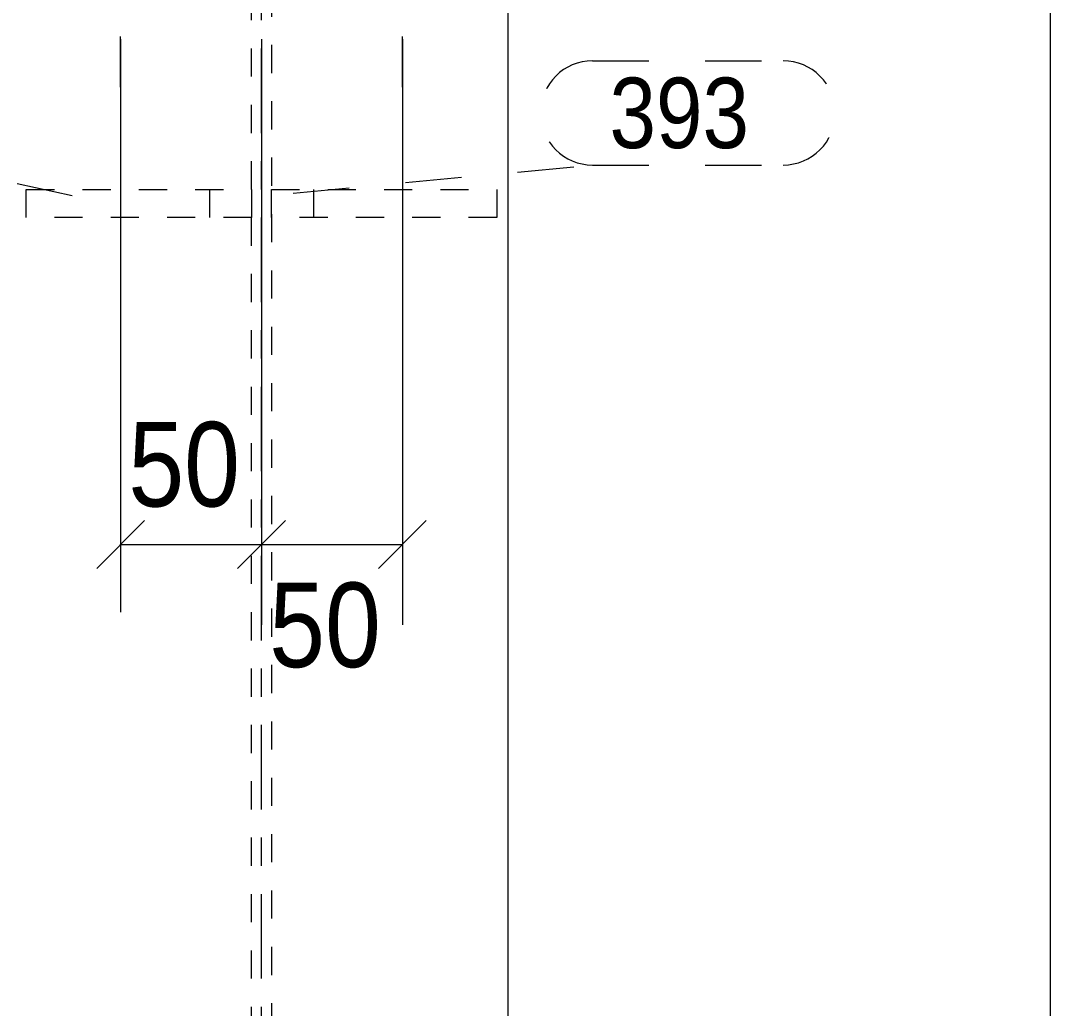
# Model space of a CAD drawing. Header units: millimetres. Extents: x 2 to 579, y 1 to 405.
# Drawn here: x 110.06 to 146.61, y 272.18 to 307.22 of the extents above; entities that cross this region are included whole.
import ezdxf

# ---------------------------------------------------------------- set-up
doc = ezdxf.new("R2010")
doc.units = ezdxf.units.MM
for name, pattern in [('XKITLINE00', [0]), ('XKITLINE01', [4, 1, -1, 1, -1]), ('XKITLINE02', [4, 2, -2]), ('XKITLINE03', [6, 3, -1, 1, -1])]:
    doc.linetypes.add(name, pattern=pattern)
for name, color, linetype, lineweight in [('Bolt', 3, 'Continuous', 0), ('Dimensions', 7, 'Continuous', 0), ('Part', 2, 'Continuous', 0), ('PartMark', 7, 'Continuous', 0)]:
    doc.layers.add(name, color=color, linetype=linetype, lineweight=lineweight)
doc.styles.add('ARIAL', font='ARIAL.TTF')

# ---------------------------------------------------------------- blocks, each defined once
blk = doc.blocks.new('*A9')
at = {"layer": 'Bolt', "color": 3, "linetype": 'XKITLINE00', "lineweight": 0}
for p, q in [((113.606, 366.259), (113.606, 364.46)), ((123.606, 366.259), (123.606, 364.46)), ((110.906, 363.559), (112.705, 363.559)), ((116.306, 363.559), (114.508, 363.559)), ((120.906, 363.559), (122.705, 363.559)), ((126.306, 363.559), (124.508, 363.559)), ((113.606, 360.859), (113.606, 362.657)), ((123.606, 360.859), (123.606, 362.657)), ((113.606, 358.259), (113.606, 356.46)), ((123.606, 358.259), (123.606, 356.46)), ((110.906, 355.559), (112.705, 355.559)), ((116.306, 355.559), (114.508, 355.559)), ((120.906, 355.559), (122.705, 355.559)), ((126.306, 355.559), (124.508, 355.559)), ((113.606, 352.859), (113.606, 354.657)), ((123.606, 352.859), (123.606, 354.657)), ((113.606, 350.259), (113.606, 348.46)), ((123.606, 350.259), (123.606, 348.46)), ((110.906, 347.559), (112.705, 347.559)), ((116.306, 347.559), (114.508, 347.559)), ((120.906, 347.559), (122.705, 347.559)), ((126.306, 347.559), (124.508, 347.559)), ((113.606, 344.859), (113.606, 346.657)), ((123.606, 344.859), (123.606, 346.657)), ((113.606, 326.259), (113.606, 324.46)), ((123.606, 326.259), (123.606, 324.46)), ((110.906, 323.559), (112.705, 323.559)), ((116.306, 323.559), (114.508, 323.559)), ((120.906, 323.559), (122.705, 323.559)), ((126.306, 323.559), (124.508, 323.559)), ((113.606, 320.859), (113.606, 322.657)), ((123.606, 320.859), (123.606, 322.657)), ((113.606, 318.259), (113.606, 316.46)), ((123.606, 318.259), (123.606, 316.46)), ((110.906, 315.559), (112.705, 315.559)), ((116.306, 315.559), (114.508, 315.559)), ((120.906, 315.559), (122.705, 315.559)), ((126.306, 315.559), (124.508, 315.559)), ((113.606, 312.859), (113.606, 314.657)), ((123.606, 312.859), (123.606, 314.657)), ((113.606, 310.259), (113.606, 308.46)), ((123.606, 310.259), (123.606, 308.46)), ((110.906, 307.559), (112.705, 307.559)), ((116.306, 307.559), (114.508, 307.559)), ((120.906, 307.559), (122.705, 307.559)), ((126.306, 307.559), (124.508, 307.559)), ((113.606, 304.859), (113.606, 306.657)), ((123.606, 304.859), (123.606, 306.657))]:
    blk.add_line(p, q, dxfattribs=at)
blk = doc.blocks.new('*A12')
at = {"layer": 'Part', "color": 7, "linetype": 'XKITLINE03', "lineweight": 0}
blk.add_line((118.606, 183.234), (118.606, 380.631), dxfattribs=at)
at = {"layer": 'Part', "color": 2, "linetype": 'XKITLINE00', "lineweight": 0}
blk.add_line((127.356, 183.234), (127.356, 372.477), dxfattribs=at)
at = {"layer": 'Part', "color": 7, "linetype": 'XKITLINE01', "lineweight": 0}
for p, q in [((118.256, 183.234), (118.256, 372.361)), ((118.956, 372.361), (118.956, 183.234))]:
    blk.add_line(p, q, dxfattribs=at)
blk = doc.blocks.new('*A15')
at = {"layer": 'Part', "color": 7, "linetype": 'XKITLINE01', "lineweight": 0}
for p, q in [((110.256, 300.234), (110.256, 301.234)), ((110.256, 301.234), (118.256, 301.234)), ((116.756, 301.234), (116.756, 300.234)), ((118.256, 301.234), (118.256, 300.234)), ((118.256, 300.234), (110.256, 300.234))]:
    blk.add_line(p, q, dxfattribs=at)
blk = doc.blocks.new('*A16')
at = {"layer": 'Part', "color": 7, "linetype": 'XKITLINE01', "lineweight": 0}
for p, q in [((118.956, 301.234), (126.956, 301.234)), ((118.956, 300.234), (118.956, 301.234)), ((120.456, 301.234), (120.456, 300.234)), ((126.956, 301.234), (126.956, 300.234)), ((126.956, 300.234), (118.956, 300.234))]:
    blk.add_line(p, q, dxfattribs=at)
blk = doc.blocks.new('*A52')
at = {"layer": 'Dimensions', "color": 7, "linetype": 'XKITLINE00', "lineweight": 0}
for p, q in [((113.606, 306.559), (113.606, 286.234)), ((118.606, 306.559), (118.606, 286.234)), ((114.455, 289.482), (112.758, 287.785)), ((119.455, 289.482), (117.758, 287.785)), ((113.606, 288.634), (118.606, 288.634))]:
    blk.add_line(p, q, dxfattribs=at)
at = {"layer": 'Dimensions', "color": 3}
for p in [(113.606, 288.634), (118.606, 288.634)]:
    blk.add_point(p, dxfattribs=at)
at = {"layer": 'Dimensions', "color": 3, "style": 'ARIAL', "width": 0.85}
blk.add_text('50', height=3, dxfattribs=at).set_placement((113.881, 289.984))
blk = doc.blocks.new('*A53')
at = {"layer": 'Dimensions', "color": 7, "linetype": 'XKITLINE00', "lineweight": 0}
for p, q in [((118.606, 306.559), (118.606, 285.784)), ((123.606, 306.559), (123.606, 285.784)), ((119.455, 289.482), (117.758, 287.785)), ((124.455, 289.482), (122.758, 287.785)), ((118.606, 288.634), (123.606, 288.634))]:
    blk.add_line(p, q, dxfattribs=at)
at = {"layer": 'Dimensions', "color": 3}
for p in [(118.606, 288.634), (123.606, 288.634)]:
    blk.add_point(p, dxfattribs=at)
at = {"layer": 'Dimensions', "color": 3, "style": 'ARIAL', "width": 0.85}
blk.add_text('50', height=3, dxfattribs=at).set_placement((118.881, 284.284))
blk = doc.blocks.new('*A56')
at = {"layer": 'Dimensions', "color": 7, "linetype": 'XKITLINE00', "lineweight": 0}
blk.add_line((146.606, 64.634), (146.606, 311.714), dxfattribs=at)
blk = doc.blocks.new('*A65')
at = {"layer": 'PartMark', "color": 7, "linetype": 'XKITLINE02', "lineweight": 0}
for p, q in [((130.357, 305.799), (137.12, 305.799)), ((119.731, 301.102), (130.357, 302.099)), ((130.357, 302.099), (137.12, 302.099))]:
    blk.add_line(p, q, dxfattribs=at)
for centre, start, end in [((130.357, 303.949), 90, 270), ((137.12, 303.949), 270, 90)]:
    blk.add_arc(centre, 1.85, start, end, dxfattribs=at)
at = {"layer": 'PartMark', "color": 3, "style": 'ARIAL', "width": 0.85}
blk.add_text('393', height=2.5, dxfattribs=at).set_placement((130.957, 302.699))
blk = doc.blocks.new('*A66')
at = {"layer": 'PartMark', "color": 7, "linetype": 'XKITLINE02', "lineweight": 0}
for p, q in [((99.927, 305.855), (106.69, 305.855)), ((99.927, 302.155), (106.69, 302.155)), ((111.886, 301.005), (106.69, 302.155))]:
    blk.add_line(p, q, dxfattribs=at)
for centre, start, end in [((99.927, 304.005), 90, 270), ((106.69, 304.005), 270, 90)]:
    blk.add_arc(centre, 1.85, start, end, dxfattribs=at)
at = {"layer": 'PartMark', "color": 3, "style": 'ARIAL', "width": 0.85}
blk.add_text('393', height=2.5, dxfattribs=at).set_placement((100.527, 302.755))

msp = doc.modelspace()

# ---------------------------------------------------------------- block references
at = {"lineweight": 0}
for name in ['*A9', '*A56', '*A52', '*A53', '*A66', '*A65', '*A15', '*A16']:
    msp.add_blockref(name, (0, 0), dxfattribs=at)
at = {"layer": 'Part', "lineweight": 0}
msp.add_blockref('*A12', (0, 0), dxfattribs=at)

doc.saveas('drawing.dxf')
